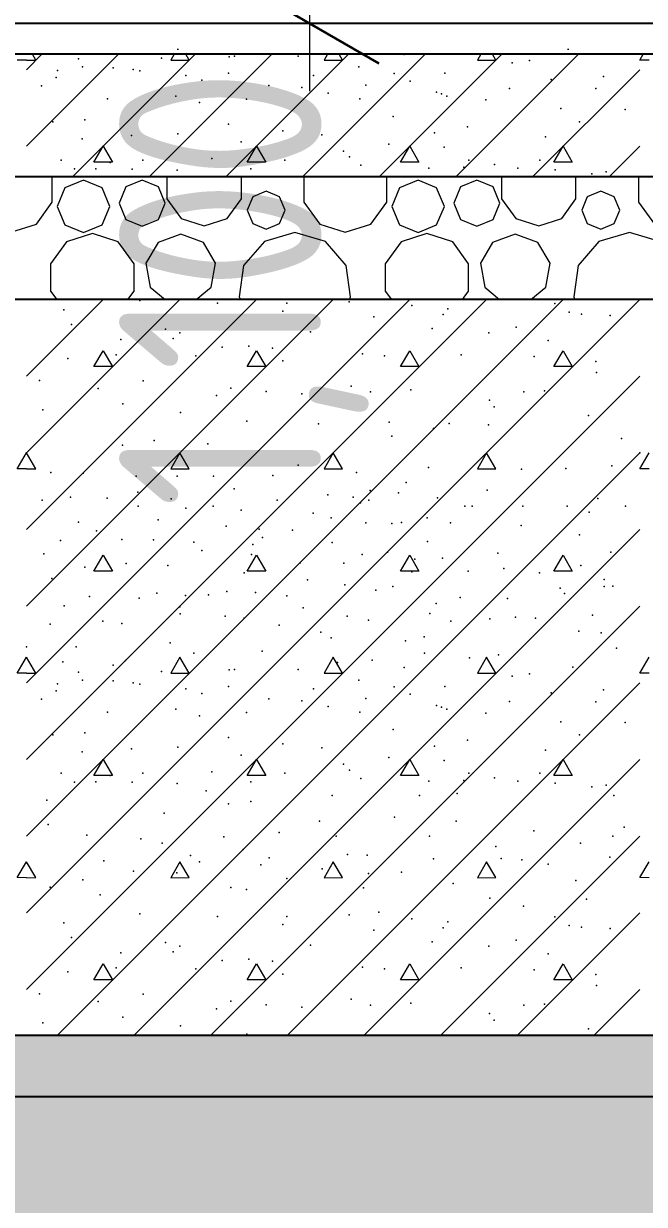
# Model space of a CAD drawing. Header units: millimetres. Extents: x 18162 to 7085488, y 72188 to 247925.
# Drawn here: x 4260483 to 4261495, y 98527 to 100453 of the extents above; entities that cross this region are included whole.
import ezdxf

# ---------------------------------------------------------------- set-up
doc = ezdxf.new("R2010")
doc.units = ezdxf.units.MM
doc.header["$MEASUREMENT"] = 0
doc.layers.add('Drawing & Figure', color=7, linetype='Continuous')
doc.layers.add('Structural - Bearing', color=7, linetype='Continuous')
doc.styles.add('GENERATED_STYLE_3', font='', dxfattribs={"width": 0.8})
doc.styles.get('GENERATED_STYLE_3').set_extended_font_data('ISOCPEUR MON')
doc.dimstyles.new('GENERATED_STYLE__12', dxfattribs={"dimtxt": 330.000007, "dimasz": 171, "dimexe": 0.18, "dimexo": 150, "dimgap": 0, "dimtad": 1, "dimdec": 0, "dimzin": 0, "dimdsep": 46, "dimtxsty": 'GENERATED_STYLE_3', "dimblk": 'ARROWHEAD_2', "dimblk1": 'ARROWHEAD_2', "dimblk2": 'ARROWHEAD_2', "dimcen": 0.09, "dimclrd": 13, "dimclre": 13, "dimclrt": 13, "dimadec": 0, "dimazin": 0, "dimtfac": 1, "dimtdec": 4, "dimtmove": 0, "dimatfit": 3, "dimfxl": 1, "dimtolj": 1, "dimtzin": 0, "dimarcsym": 0})
doc.dimstyles.new('GENERATED_STYLE__13', dxfattribs={"dimtxt": 330.000007, "dimasz": 171, "dimexe": 0.18, "dimexo": 0.0625, "dimgap": 0, "dimtad": 1, "dimdec": 0, "dimzin": 0, "dimdsep": 46, "dimtxsty": 'GENERATED_STYLE_3', "dimblk": 'ARROWHEAD_2', "dimblk1": 'ARROWHEAD_2', "dimblk2": 'ARROWHEAD_2', "dimcen": 0.09, "dimse1": 1, "dimse2": 1, "dimclrd": 13, "dimclre": 13, "dimclrt": 13, "dimadec": 0, "dimazin": 0, "dimtfac": 1, "dimtdec": 4, "dimtmove": 0, "dimatfit": 3, "dimfxl": 1, "dimtolj": 1, "dimtzin": 0, "dimarcsym": 0})

# ---------------------------------------------------------------- blocks, each defined once
blk = doc.blocks.new('*X1456', base_point=(4294986.6, 104752.7))
at = {"layer": 'Structural - Bearing', "color": 7, "linetype": 'Continuous', "lineweight": 9}
for p, q in [((4260487.4, 99877.6), (4260612.5, 100002.7)), ((4260487.4, 100002.6), (4260487.5, 100002.7)), ((4260487.4, 99752.6), (4260737.5, 100002.7)), ((4260612.4, 99752.6), (4260862.5, 100002.7)), ((4260737.4, 99752.6), (4260987.5, 100002.7)), ((4260862.4, 99752.6), (4261112.5, 100002.7)), ((4260987.4, 99752.6), (4261237.5, 100002.7)), ((4261112.4, 99752.6), (4261362.5, 100002.7)), ((4261237.4, 99752.6), (4261487.4, 100002.6)), ((4260597.3, 99893.3), (4260612.4, 99919.3)), ((4260612.4, 99919.3), (4260627.3, 99893.3)), ((4260847.3, 99893.3), (4260862.4, 99919.3)), ((4260862.4, 99919.3), (4260877.3, 99893.3)), ((4261097.3, 99893.3), (4261112.4, 99919.3)), ((4261112.4, 99919.3), (4261127.3, 99893.3)), ((4261347.3, 99893.3), (4261362.4, 99919.3)), ((4261362.4, 99919.3), (4261377.3, 99893.3)), ((4260627.3, 99893.3), (4260597.3, 99893.3)), ((4260877.3, 99893.3), (4260847.3, 99893.3)), ((4261127.3, 99893.3), (4261097.3, 99893.3)), ((4261377.3, 99893.3), (4261347.3, 99893.3)), ((4261362.4, 99752.6), (4261487.4, 99877.6)), ((4260472.3, 99726.6), (4260487.4, 99752.6)), ((4260487.4, 98877.6), (4261362.4, 99752.6)), ((4260487.4, 99002.6), (4261237.4, 99752.6)), ((4260487.4, 99627.6), (4260612.4, 99752.6)), ((4260487.4, 99127.6), (4261112.4, 99752.6)), ((4260487.4, 99252.6), (4260987.4, 99752.6)), ((4260487.4, 99377.6), (4260862.4, 99752.6)), ((4260487.4, 99502.6), (4260737.4, 99752.6)), ((4260502.5, 99726.6), (4260487.4, 99752.6)), ((4260537.5, 98802.7), (4261487.4, 99752.6)), ((4260737.4, 99752.6), (4260722.5, 99726.6)), ((4260752.5, 99726.6), (4260737.4, 99752.6)), ((4260987.4, 99752.6), (4260972.5, 99726.6)), ((4261002.5, 99726.6), (4260987.4, 99752.6)), ((4261237.4, 99752.6), (4261222.5, 99726.6)), ((4261252.5, 99726.6), (4261237.4, 99752.6)), ((4261487.4, 99726.6), (4261502.5, 99752.6)), ((4260487.4, 99726.6), (4260472.3, 99726.6)), ((4260487.4, 99726.6), (4260502.5, 99726.6)), ((4260722.5, 99726.6), (4260752.5, 99726.6)), ((4260972.5, 99726.6), (4261002.5, 99726.6)), ((4261222.5, 99726.6), (4261252.5, 99726.6)), ((4261502.5, 99726.6), (4261487.4, 99726.6)), ((4260662.5, 98802.7), (4261487.4, 99627.6)), ((4260597.3, 99560), (4260612.4, 99586)), ((4260612.4, 99586), (4260627.3, 99559.9)), ((4260847.3, 99560), (4260862.4, 99586)), ((4260862.4, 99586), (4260877.3, 99559.9)), ((4261097.3, 99560), (4261112.4, 99586)), ((4261112.4, 99586), (4261127.3, 99559.9)), ((4261347.3, 99560), (4261362.4, 99586)), ((4261362.4, 99586), (4261377.3, 99559.9)), ((4260627.3, 99559.9), (4260597.3, 99560)), ((4260877.3, 99559.9), (4260847.3, 99560)), ((4261127.3, 99559.9), (4261097.3, 99560)), ((4261377.3, 99559.9), (4261347.3, 99560)), ((4260787.5, 98802.7), (4261487.4, 99502.6)), ((4260472.3, 99393.3), (4260487.4, 99419.3)), ((4260502.5, 99393.3), (4260487.4, 99419.3)), ((4260737.4, 99419.3), (4260722.5, 99393.3)), ((4260752.5, 99393.3), (4260737.4, 99419.3)), ((4260987.4, 99419.3), (4260972.5, 99393.3)), ((4261002.5, 99393.3), (4260987.4, 99419.3)), ((4261237.4, 99419.3), (4261222.5, 99393.3)), ((4261252.5, 99393.3), (4261237.4, 99419.3)), ((4261487.4, 99393.3), (4261502.5, 99419.3)), ((4260487.4, 99393.3), (4260472.3, 99393.3)), ((4260487.4, 99393.3), (4260502.5, 99393.3)), ((4260722.5, 99393.3), (4260752.5, 99393.3)), ((4260972.5, 99393.3), (4261002.5, 99393.3)), ((4261222.5, 99393.3), (4261252.5, 99393.3)), ((4261502.5, 99393.3), (4261487.4, 99393.3)), ((4260912.5, 98802.7), (4261487.4, 99377.6)), ((4260597.3, 99226.6), (4260612.4, 99252.6)), ((4260612.4, 99252.6), (4260627.3, 99226.6)), ((4260847.3, 99226.6), (4260862.4, 99252.6)), ((4260862.4, 99252.6), (4260877.3, 99226.6)), ((4261037.5, 98802.7), (4261487.4, 99252.6)), ((4261097.3, 99226.6), (4261112.4, 99252.6)), ((4261112.4, 99252.6), (4261127.3, 99226.6)), ((4261347.3, 99226.6), (4261362.4, 99252.6)), ((4261362.4, 99252.6), (4261377.3, 99226.6)), ((4260627.3, 99226.6), (4260597.3, 99226.6)), ((4260877.3, 99226.6), (4260847.3, 99226.6)), ((4261127.3, 99226.6), (4261097.3, 99226.6)), ((4261377.3, 99226.6), (4261347.3, 99226.6)), ((4261162.5, 98802.7), (4261487.4, 99127.6)), ((4260472.3, 99060), (4260487.4, 99086)), ((4260502.5, 99060), (4260487.4, 99086)), ((4260737.4, 99086), (4260722.5, 99059.9)), ((4260752.5, 99060), (4260737.4, 99086)), ((4260987.4, 99086), (4260972.5, 99059.9)), ((4261002.5, 99060), (4260987.4, 99086)), ((4261237.4, 99086), (4261222.5, 99059.9)), ((4261252.5, 99060), (4261237.4, 99086)), ((4261487.4, 99060), (4261502.5, 99086)), ((4260487.4, 99059.9), (4260472.3, 99060)), ((4260487.4, 99059.9), (4260502.5, 99060)), ((4260722.5, 99059.9), (4260752.5, 99060)), ((4260972.5, 99059.9), (4261002.5, 99060)), ((4261222.5, 99059.9), (4261252.5, 99060)), ((4261502.5, 99059.9), (4261487.4, 99060)), ((4261287.5, 98802.7), (4261487.4, 99002.6)), ((4260597.3, 98893.3), (4260612.4, 98919.3)), ((4260612.4, 98919.3), (4260627.3, 98893.3)), ((4260847.3, 98893.3), (4260862.4, 98919.3)), ((4260862.4, 98919.3), (4260877.3, 98893.3)), ((4261097.3, 98893.3), (4261112.4, 98919.3)), ((4261112.4, 98919.3), (4261127.3, 98893.3)), ((4261347.3, 98893.3), (4261362.4, 98919.3)), ((4261362.4, 98919.3), (4261377.3, 98893.3)), ((4260627.3, 98893.3), (4260597.3, 98893.3)), ((4260877.3, 98893.3), (4260847.3, 98893.3)), ((4261127.3, 98893.3), (4261097.3, 98893.3)), ((4261377.3, 98893.3), (4261347.3, 98893.3)), ((4261412.5, 98802.7), (4261487.4, 98877.6))]:
    blk.add_line(p, q, dxfattribs=at)
for p in [(4260672, 100000.9), (4260798.6, 99996.6), (4260911.7, 99996.9), (4261013.7, 99999.2), (4261349, 99996.1), (4260548.2, 99986.2), (4260905.5, 99983.8), (4261115.7, 99993), (4261166.8, 99978.1), (4261174.5, 99987.8), (4261372.2, 99982.2), (4261392.3, 99979.1), (4261439.1, 99976.9), (4260560.9, 99962.1), (4261053.9, 99974.5), (4261285.8, 99957.9), (4260640.9, 99937.5), (4260713.9, 99954.4), (4260726.2, 99939), (4260737.1, 99948.2), (4260950.3, 99949.8), (4261148.8, 99955.4), (4261241.1, 99948.3), (4260806.6, 99925), (4260850.1, 99926.8), (4260888.5, 99923.5), (4261338.2, 99935.9), (4260554.7, 99906.4), (4260633.5, 99912.7), (4260763.3, 99911.1), (4260905.2, 99902.9), (4261035.3, 99914.2), (4261070.9, 99911.1), (4261196, 99912.7), (4261315, 99909.6), (4261415.5, 99901.9), (4261416.7, 99884), (4260508.6, 99870.7), (4260677.4, 99869.9), (4261016.8, 99861.7), (4260603.9, 99857.8), (4260797.3, 99846.2), (4260820.7, 99858.4), (4260878.2, 99852.6), (4260936, 99848.8), (4261048.2, 99852), (4261048.2, 99852), (4261114.1, 99855.5), (4261298.1, 99852), (4261332, 99854), (4260513.7, 99823), (4260644.4, 99832.7), (4261242.4, 99838.5), (4261250.1, 99827.7), (4260738.5, 99818.4), (4260846.8, 99804.5), (4261078.6, 99803), (4261403.9, 99813.5), (4260963.4, 99799.9), (4261151.1, 99792.7), (4261176.5, 99800.7), (4261240.8, 99798.3), (4260643.8, 99765.1), (4260695.3, 99772.8), (4260782.9, 99767.6), (4261083.2, 99779.8), (4261457.3, 99776.2), (4260487.4, 99752.6), (4260487.4, 99752.6), (4260487.4, 99752.6), (4261487.4, 99752.6), (4261487.4, 99752.6), (4261487.4, 99752.6), (4260930.2, 99732.5), (4261142.7, 99728.6), (4261294.6, 99726), (4261366.8, 99727.2), (4261441.7, 99731.7), (4260527.1, 99720.9), (4260579.6, 99719.8), (4260666.1, 99714.5), (4260733.1, 99714.5), (4260792.3, 99714.5), (4260888.9, 99715.8), (4261025.5, 99720.9), (4260669.1, 99688.4), (4260825.8, 99693.9), (4261047.7, 99691.5), (4261093.7, 99687.4), (4261106.5, 99704.2), (4261238.6, 99692), (4260513.1, 99675.5), (4260558.8, 99680.7), (4260618.8, 99678.7), (4260723.2, 99677.6), (4260896.2, 99675.5), (4260978.4, 99684.1), (4261019.9, 99680.7), (4261032.2, 99671.4), (4261045.6, 99675.5), (4261157.6, 99679.4), (4261419, 99678.1), (4260669.6, 99665.9), (4260747, 99662.6), (4260791.9, 99665.9), (4260837.4, 99659.1), (4260954.7, 99654.3), (4261202, 99665.9), (4261214, 99666), (4261296.7, 99665.9), (4261368.8, 99665.9), (4261404.6, 99656), (4261463.8, 99665.8), (4260572.1, 99639.8), (4260702.2, 99643.7), (4260812.9, 99633.4), (4260984.1, 99646.6), (4261040.9, 99638.5), (4261083.2, 99637.4), (4261098.7, 99639), (4261140.4, 99646.7), (4261178.7, 99638.5), (4261294.1, 99634.3), (4260601.3, 99625.3), (4260642.8, 99611.2), (4260694.5, 99610.8), (4260866.9, 99628.2), (4260871.9, 99614.6), (4260921, 99626.6), (4261389.2, 99618.9), (4260542.5, 99609.8), (4260760.2, 99606.9), (4260773.1, 99593.4), (4260856.1, 99603.4), (4260985.9, 99606.5), (4261075.7, 99590.8), (4261141.1, 99608.2), (4261440.1, 99590.9), (4260515.5, 99588.3), (4260650, 99572.2), (4260854.1, 99587), (4260933.3, 99573.5), (4261004.8, 99572.8), (4261034.4, 99587), (4261120.7, 99579.3), (4261165.9, 99581.2), (4261255.8, 99588.9), (4260582.4, 99566.4), (4260717.6, 99569), (4260842.1, 99557.1), (4261115.6, 99558.7), (4261207.5, 99559.9), (4261265.4, 99564.2), (4261323.8, 99556.9), (4261391.1, 99569), (4260528.4, 99547.8), (4260945.6, 99545.8), (4261006.5, 99537.7), (4261084.9, 99534.9), (4261429.4, 99546.2), (4261429.5, 99534.5), (4261443.3, 99535.4), (4260590, 99518.5), (4260670.9, 99515.8), (4260699.6, 99523.9), (4260746.3, 99520), (4260784.2, 99521), (4260814.2, 99526.5), (4260860.6, 99525.2), (4260911.7, 99519.7), (4261057.2, 99528.8), (4261194.5, 99516.9), (4261271.7, 99515.3), (4261357.6, 99532.3), (4261364.5, 99523.1), (4260548.5, 99503), (4260737.1, 99501.4), (4260938.3, 99500.2), (4261155.1, 99506.8), (4260611.9, 99478.3), (4260737.8, 99490.1), (4260811.1, 99486.4), (4260842.1, 99482.9), (4261010, 99486.5), (4261045, 99480), (4261145, 99490.6), (4261179, 99478.3), (4261242.6, 99482.3), (4261284.7, 99484.8), (4261317.4, 99483.2), (4261317.4, 99483.2), (4261410.5, 99487.8), (4260525.9, 99473.6), (4260642.5, 99474.6), (4260899.5, 99471.9), (4260967.1, 99460.1), (4261388.1, 99461.7), (4261424.6, 99459.3), (4260721.4, 99443), (4260984.3, 99451.1), (4261105.5, 99446.2), (4261135.6, 99452.6), (4260487.4, 99436.3), (4260568.3, 99436.3), (4260760.1, 99426), (4260871.6, 99429.1), (4261136.2, 99426), (4261209.6, 99418.3), (4261257.2, 99423.4), (4261449.6, 99434.4), (4260546.4, 99411.9), (4260628.4, 99406.3), (4260648.7, 99413.9), (4260817.7, 99398.6), (4260826.7, 99399.4), (4260930.2, 99399.4), (4260994.5, 99410.6), (4261051.2, 99414.4), (4261103.3, 99402.5), (4261378.2, 99403.1), (4260572.1, 99395.1), (4260578.6, 99382.2), (4260628.4, 99380.7), (4260707.3, 99396.4), (4261029.3, 99382.2), (4261279.1, 99388.7), (4261307.4, 99392.5), (4260535.5, 99364.6), (4260537.7, 99376.3), (4260661.3, 99377.8), (4260672.1, 99375.5), (4260747, 99367.8), (4260773.1, 99360.3), (4260816.8, 99371.9), (4260955.3, 99367.8), (4261086.6, 99371), (4261169.6, 99371.9), (4261343, 99361.4), (4261428.1, 99366.4), (4260511.6, 99351.3), (4260882.3, 99351.5), (4260936.4, 99348.4), (4261040.4, 99352.3), (4261113, 99359.1), (4261155.8, 99340.7), (4261274.8, 99347.1), (4261415.5, 99346.9), (4260619.6, 99329.9), (4260730.9, 99334.5), (4260769.6, 99323.9), (4260846.3, 99329.4), (4260979.1, 99339.1), (4261030.7, 99329.9), (4261164.1, 99338.1), (4261172.8, 99334.5), (4261236.2, 99328.4), (4261358.8, 99314.2), (4261463.4, 99312.9), (4260530, 99292.8), (4260582.4, 99296), (4260816.9, 99288.4), (4261085.1, 99301.3), (4261206.4, 99284.1), (4261389.2, 99292.8), (4260577.9, 99265), (4260658.4, 99270.2), (4260734, 99272.7), (4260905.4, 99278), (4260968.8, 99271.5), (4261152.6, 99274.5), (4261333.6, 99268.1), (4260837.4, 99259.9), (4261004, 99244.9), (4261078.2, 99256), (4261168.2, 99251.1), (4260543.9, 99230.1), (4260623.6, 99226.4), (4260676.8, 99230.1), (4260789.3, 99232.5), (4260908.6, 99230.1), (4261013.8, 99235.4), (4261208.4, 99230.1), (4261324.3, 99230.1), (4260565.3, 99215.8), (4260600.5, 99216.1), (4260659.8, 99215.6), (4260733.1, 99213.5), (4260852.9, 99216.1), (4261032.6, 99221.9), (4261143.5, 99217.1), (4261200.7, 99218.6), (4261250.5, 99222.8), (4261288.7, 99217.1), (4261349.4, 99214), (4261409.3, 99207.8), (4261432.7, 99210.8), (4260520.7, 99186.2), (4260780.3, 99201.6), (4260985.9, 99193.9), (4261128.1, 99194), (4261189.8, 99197), (4261444.8, 99193.9), (4260816.9, 99180.1), (4260853.3, 99184.3), (4260711.7, 99165), (4260965, 99152.2), (4261087.3, 99158.6), (4261188.2, 99152.2), (4260522.7, 99146.7), (4260585.6, 99129), (4260899.2, 99133.7), (4261314.8, 99136.1), (4261461.9, 99142.4), (4260673.9, 99123.4), (4260708.7, 99116.2), (4260809.3, 99126.4), (4260992, 99127.5), (4261144.7, 99127.4), (4261252.7, 99111), (4261390.6, 99116.2), (4261443.3, 99127.5), (4260754.6, 99096.3), (4260840.6, 99105.8), (4260883.1, 99092.4), (4261010.5, 99097.6), (4261043, 99096.6), (4261151.2, 99090.4), (4261261.1, 99091.2), (4261438.4, 99093.4), (4260613.4, 99087.3), (4260769.4, 99085.9), (4260869.6, 99080.9), (4260969.6, 99074.1), (4261294.9, 99088.8), (4261337.9, 99081.8), (4260579.4, 99056.4), (4260661.8, 99070.3), (4260732.6, 99067.8), (4260911.7, 99058.7), (4261045.1, 99066.7), (4261098.7, 99068.7), (4261383.3, 99055.1), (4261383.3, 99055.1), (4260525.9, 99044.2), (4260820.5, 99043.9), (4260845.8, 99040.5), (4261036.6, 99043.2), (4261182.8, 99050.6), (4260607.6, 99032), (4261242.9, 99026.6), (4261297.6, 99013.7), (4261400.7, 99025), (4260672, 99000.8), (4260798.6, 98996.5), (4260911.7, 98996.8), (4261013.7, 98999.2), (4261062.1, 99003.7), (4261349, 98996.1), (4260548.2, 98986.2), (4260905.5, 98983.8), (4261053.9, 98974.5), (4261115.7, 98993), (4261166.8, 98978.1), (4261174.5, 98987.7), (4261372.2, 98982.2), (4261392.3, 98979.1), (4261439.1, 98976.9), (4260560.9, 98962.1), (4261148.8, 98955.4), (4261285.8, 98957.9), (4260640.9, 98937.5), (4260713.9, 98954.4), (4260726.2, 98938.9), (4260737.1, 98948.2), (4260950.3, 98949.8), (4261241.1, 98948.3), (4261338.2, 98935.9), (4260806.6, 98925), (4260850.1, 98926.8), (4260888.5, 98923.5), (4260554.7, 98906.4), (4260633.5, 98912.7), (4260763.3, 98911.1), (4260905.2, 98902.8), (4261035.3, 98914.2), (4261070.9, 98911.1), (4261196, 98912.7), (4261315, 98909.6), (4261415.5, 98901.9), (4261416.7, 98884), (4260508.6, 98870.6), (4260677.4, 98869.9), (4261016.8, 98861.7), (4260603.9, 98857.8), (4260797.3, 98846.2), (4260820.7, 98858.4), (4260878.2, 98852.6), (4260936, 98848.7), (4261048.2, 98851.9), (4261048.2, 98851.9), (4261114.1, 98855.5), (4261298.1, 98851.9), (4261332, 98853.9), (4260513.7, 98823), (4260644.4, 98832.7), (4261242.4, 98838.5), (4261250.1, 98827.7), (4260738.5, 98818.4), (4260846.8, 98804.5), (4261078.6, 98803), (4261403.9, 98813.5)]:
    blk.add_point(p, dxfattribs=at)
blk = doc.blocks.new('*X1489', base_point=(4294986.6, 104752.7))
at = {"layer": 'Structural - Bearing', "color": 7, "linetype": 'Continuous', "lineweight": 9}
for p, q in [((4260529.2, 100161.4), (4260529.2, 100202.7)), ((4260580.2, 100197.6), (4260549.9, 100185)), ((4260610.5, 100185), (4260580.2, 100197.6)), ((4260675.9, 100197.6), (4260649.4, 100186.6)), ((4260702.5, 100186.6), (4260675.9, 100197.6)), ((4260716.3, 100202.7), (4260716.3, 100166.9)), ((4260837.7, 100166.9), (4260837.7, 100202.7)), ((4260939.7, 100202.7), (4260939.7, 100161.4)), ((4261074.7, 100161.4), (4261074.7, 100202.7)), ((4261125.8, 100197.6), (4261095.4, 100185)), ((4261156.1, 100185), (4261125.8, 100197.6)), ((4261221.5, 100197.6), (4261194.9, 100186.6)), ((4261248.1, 100186.6), (4261221.5, 100197.6)), ((4261261.9, 100202.7), (4261261.9, 100166.9)), ((4261383.3, 100166.9), (4261383.3, 100202.7)), ((4261485.3, 100202.7), (4261485.3, 100161.4)), ((4260549.9, 100185), (4260537.3, 100154.7)), ((4260623.1, 100154.7), (4260610.5, 100185)), ((4260649.4, 100186.6), (4260638.3, 100160)), ((4260713.6, 100160), (4260702.5, 100186.6)), ((4260856.1, 100170.4), (4260847.1, 100148.5)), ((4260878.1, 100179.5), (4260856.1, 100170.4)), ((4260900, 100170.4), (4260878.1, 100179.5)), ((4260909.1, 100148.5), (4260900, 100170.4)), ((4261095.4, 100185), (4261082.9, 100154.7)), ((4261168.7, 100154.7), (4261156.1, 100185)), ((4261194.9, 100186.6), (4261183.9, 100160)), ((4261259.1, 100160), (4261248.1, 100186.6)), ((4261401.7, 100170.4), (4261392.6, 100148.5)), ((4261423.6, 100179.5), (4261401.7, 100170.4)), ((4261445.6, 100170.4), (4261423.6, 100179.5)), ((4261454.6, 100148.5), (4261445.6, 100170.4)), ((4260503.4, 100125.9), (4260529.2, 100161.4)), ((4260537.3, 100154.7), (4260549.9, 100124.4)), ((4260610.5, 100124.4), (4260623.1, 100154.7)), ((4260638.3, 100160), (4260649.4, 100133.4)), ((4260702.5, 100133.4), (4260713.6, 100160)), ((4260716.3, 100166.9), (4260739.5, 100135)), ((4260814.5, 100135), (4260837.7, 100166.9)), ((4260939.7, 100161.4), (4260965.5, 100125.9)), ((4261048.9, 100125.9), (4261074.7, 100161.4)), ((4261082.9, 100154.7), (4261095.4, 100124.4)), ((4261156.1, 100124.4), (4261168.7, 100154.7)), ((4261183.9, 100160), (4261194.9, 100133.4)), ((4261248.1, 100133.4), (4261259.1, 100160)), ((4261261.9, 100166.9), (4261285.1, 100135)), ((4261360.1, 100135), (4261383.3, 100166.9)), ((4261485.3, 100161.4), (4261511.1, 100125.9)), ((4260649.4, 100133.4), (4260675.9, 100122.4)), ((4260675.9, 100122.4), (4260702.5, 100133.4)), ((4260739.5, 100135), (4260777, 100122.8)), ((4260777, 100122.8), (4260814.5, 100135)), ((4260847.1, 100148.5), (4260856.1, 100126.5)), ((4260900, 100126.5), (4260909.1, 100148.5)), ((4261194.9, 100133.4), (4261221.5, 100122.4)), ((4261221.5, 100122.4), (4261248.1, 100133.4)), ((4261285.1, 100135), (4261322.6, 100122.8)), ((4261322.6, 100122.8), (4261360.1, 100135)), ((4261392.6, 100148.5), (4261401.7, 100126.5)), ((4261445.6, 100126.5), (4261454.6, 100148.5)), ((4260461.7, 100112.4), (4260503.4, 100125.9)), ((4260549.9, 100124.4), (4260580.2, 100111.8)), ((4260580.2, 100111.8), (4260610.5, 100124.4)), ((4260856.1, 100126.5), (4260878.1, 100117.5)), ((4260924.9, 100111.8), (4260875.3, 100097.2)), ((4260878.1, 100117.5), (4260900, 100126.5)), ((4260974.6, 100097.2), (4260924.9, 100111.8)), ((4260965.5, 100125.9), (4261007.2, 100112.4)), ((4261007.2, 100112.4), (4261048.9, 100125.9)), ((4261095.4, 100124.4), (4261125.8, 100111.8)), ((4261125.8, 100111.8), (4261156.1, 100124.4)), ((4261401.7, 100126.5), (4261423.6, 100117.5)), ((4261470.5, 100111.8), (4261420.8, 100097.2)), ((4261423.6, 100117.5), (4261445.6, 100126.5)), ((4261520.1, 100097.2), (4261470.5, 100111.8)), ((4260552.6, 100096.6), (4260526.6, 100060.8)), ((4260594.7, 100110.2), (4260552.6, 100096.6)), ((4260636.8, 100096.6), (4260594.7, 100110.2)), ((4260662.8, 100060.8), (4260636.8, 100096.6)), ((4260701.8, 100096), (4260682.1, 100061.9)), ((4260738.8, 100109.4), (4260701.8, 100096)), ((4260775.7, 100096), (4260738.8, 100109.4)), ((4260795.4, 100061.9), (4260775.7, 100096)), ((4260875.3, 100097.2), (4260841.4, 100058.1)), ((4261008.4, 100058.1), (4260974.6, 100097.2)), ((4261098.2, 100096.6), (4261072.2, 100060.8)), ((4261140.3, 100110.2), (4261098.2, 100096.6)), ((4261182.3, 100096.6), (4261140.3, 100110.2)), ((4261208.3, 100060.8), (4261182.3, 100096.6)), ((4261247.3, 100096), (4261227.7, 100061.9)), ((4261284.3, 100109.4), (4261247.3, 100096)), ((4261321.3, 100096), (4261284.3, 100109.4)), ((4261341, 100061.9), (4261321.3, 100096)), ((4261420.8, 100097.2), (4261387, 100058.1)), ((4260526.6, 100060.8), (4260526.6, 100016.6)), ((4260662.8, 100016.6), (4260662.8, 100060.8)), ((4260682.1, 100061.9), (4260688.9, 100023.1)), ((4260788.6, 100023.1), (4260795.4, 100061.9)), ((4260841.4, 100058.1), (4260834, 100006.9)), ((4261015.8, 100006.9), (4261008.4, 100058.1)), ((4261072.2, 100060.8), (4261072.2, 100016.6)), ((4261208.3, 100016.6), (4261208.3, 100060.8)), ((4261227.7, 100061.9), (4261234.5, 100023.1)), ((4261334.1, 100023.1), (4261341, 100061.9)), ((4261387, 100058.1), (4261379.6, 100006.9)), ((4260526.6, 100016.6), (4260536.7, 100002.7)), ((4260652.7, 100002.7), (4260662.8, 100016.6)), ((4260688.9, 100023.1), (4260713.3, 100002.7)), ((4260764.2, 100002.7), (4260788.6, 100023.1)), ((4261072.2, 100016.6), (4261082.3, 100002.7)), ((4261198.3, 100002.7), (4261208.3, 100016.6)), ((4261234.5, 100023.1), (4261258.8, 100002.7)), ((4261309.8, 100002.7), (4261334.1, 100023.1)), ((4260834, 100006.9), (4260836, 100002.7)), ((4261013.9, 100002.7), (4261015.8, 100006.9)), ((4261379.6, 100006.9), (4261381.5, 100002.7))]:
    blk.add_line(p, q, dxfattribs=at)
blk = doc.blocks.new('*X1496', base_point=(4294986.6, 104752.7))
at = {"layer": 'Structural - Bearing', "color": 7, "linetype": 'Continuous', "lineweight": 9}
for p, q in [((4260487.4, 100252.6), (4260637.5, 100402.7)), ((4260487.4, 100377.6), (4260512.5, 100402.7)), ((4260502.5, 100393.3), (4260497.1, 100402.7)), ((4260562.5, 100202.7), (4260762.5, 100402.7)), ((4260687.5, 100202.7), (4260887.5, 100402.7)), ((4260727.9, 100402.7), (4260722.5, 100393.3)), ((4260752.5, 100393.3), (4260747.1, 100402.7)), ((4260812.5, 100202.7), (4261012.5, 100402.7)), ((4260937.5, 100202.7), (4261137.5, 100402.7)), ((4260977.9, 100402.7), (4260972.5, 100393.3)), ((4261002.5, 100393.3), (4260997.1, 100402.7)), ((4261062.5, 100202.7), (4261262.5, 100402.7)), ((4261187.5, 100202.7), (4261387.5, 100402.7)), ((4261227.9, 100402.7), (4261222.5, 100393.3)), ((4261252.5, 100393.3), (4261247.1, 100402.7)), ((4261487.4, 100393.3), (4261492.9, 100402.7)), ((4260487.4, 100393.3), (4260472.3, 100393.3)), ((4260487.4, 100393.3), (4260502.5, 100393.3)), ((4260722.5, 100393.3), (4260752.5, 100393.3)), ((4260972.5, 100393.3), (4261002.5, 100393.3)), ((4261222.5, 100393.3), (4261252.5, 100393.3)), ((4261502.5, 100393.3), (4261487.4, 100393.3)), ((4261312.5, 100202.7), (4261487.4, 100377.6)), ((4260597.3, 100226.6), (4260612.4, 100252.6)), ((4260612.4, 100252.6), (4260627.3, 100226.6)), ((4260847.3, 100226.6), (4260862.4, 100252.6)), ((4260862.4, 100252.6), (4260877.3, 100226.6)), ((4261097.3, 100226.6), (4261112.4, 100252.6)), ((4261112.4, 100252.6), (4261127.3, 100226.6)), ((4261347.3, 100226.6), (4261362.4, 100252.6)), ((4261362.4, 100252.6), (4261377.3, 100226.6)), ((4261437.5, 100202.7), (4261487.4, 100252.6)), ((4260627.3, 100226.6), (4260597.3, 100226.6)), ((4260877.3, 100226.6), (4260847.3, 100226.6)), ((4261127.3, 100226.6), (4261097.3, 100226.6)), ((4261377.3, 100226.6), (4261347.3, 100226.6))]:
    blk.add_line(p, q, dxfattribs=at)
for p in [(4260826.7, 100399.5), (4260930.2, 100399.5), (4261103.3, 100402.6), (4260572.1, 100395.1), (4260578.6, 100382.3), (4260628.4, 100380.7), (4260707.3, 100396.4), (4260817.7, 100398.6), (4261029.3, 100382.3), (4261279.1, 100388.7), (4261307.4, 100392.6), (4260535.5, 100364.7), (4260537.7, 100376.3), (4260661.3, 100377.8), (4260672.1, 100375.5), (4260747, 100367.9), (4260816.8, 100372), (4260955.3, 100367.9), (4261086.6, 100371.1), (4261169.6, 100372), (4261343, 100361.5), (4261428.1, 100366.5), (4260511.6, 100351.3), (4260773.1, 100360.4), (4260882.3, 100351.6), (4260936.4, 100348.5), (4261040.4, 100352.3), (4261113, 100359.1), (4261274.8, 100347.1), (4261415.5, 100346.9), (4260619.6, 100329.9), (4260730.9, 100334.6), (4260769.6, 100323.9), (4260846.3, 100329.4), (4260979.1, 100339.1), (4261030.7, 100329.9), (4261155.8, 100340.7), (4261164.1, 100338.1), (4261172.8, 100334.6), (4261236.2, 100328.4), (4261358.8, 100314.2), (4261463.4, 100312.9), (4260530, 100292.8), (4260582.4, 100296), (4260816.9, 100288.5), (4261085.1, 100301.3), (4261206.4, 100284.2), (4261389.2, 100292.8), (4260577.9, 100265), (4260658.4, 100270.2), (4260734, 100272.7), (4260905.4, 100278.1), (4260968.8, 100271.5), (4261152.6, 100274.5), (4261333.6, 100268.1), (4260837.4, 100259.9), (4261078.2, 100256.1), (4261168.2, 100251.1), (4260543.9, 100230.1), (4260623.6, 100226.4), (4260676.8, 100230.1), (4260789.3, 100232.5), (4260908.6, 100230.1), (4261004, 100244.9), (4261013.8, 100235.4), (4261208.4, 100230.1), (4261324.3, 100230.1), (4260565.3, 100215.8), (4260600.5, 100216.1), (4260659.8, 100215.6), (4260733.1, 100213.6), (4260852.9, 100216.1), (4261032.6, 100221.9), (4261143.5, 100217.1), (4261200.7, 100218.7), (4261250.5, 100222.8), (4261288.7, 100217.1), (4261349.4, 100214.1), (4261409.3, 100207.8), (4261432.7, 100210.8)]:
    blk.add_point(p, dxfattribs=at)
blk = doc.blocks.new('*D1647', base_point=(4294986.6, 104752.7))
at = {"color": 12, "linetype": 'Continuous', "lineweight": 35}
for p, q in [((4268368, 104557.7), (4268593, 104427.8)), ((4268368, 100517.7), (4268593, 100387.8))]:
    blk.add_line(p, q, dxfattribs=at)
at = {"color": 13, "linetype": 'Continuous', "lineweight": 13}
for p, q in [((4268480.5, 100452.7), (4268480.5, 104492.7)), ((4268649.2, 100452.7), (4268311.7, 100452.7)), ((4268480.5, 100342.7), (4268480.5, 100452.7))]:
    blk.add_line(p, q, dxfattribs=at)
at = {"color": 13, "lineweight": 13, "char_height": 330, "attachment_point": 7, "rotation": 90, "style": 'GENERATED_STYLE_3'}
for s, insert in [('\\A1;{\\pql;\\fISOCPEUR MON|b0|i0|c0|p0;\\W0.800000;260}', (4268510.3, 103874.4)), ('\\A1;{\\pql;\\fISOCPEUR MON|b0|i0|c0|p0;\\W0.800000;4,040}', (4268576.1, 101754.8))]:
    blk.add_mtext(s, dxfattribs=dict(at, insert=insert))
blk = doc.blocks.new('ARROWHEAD_2')
at = {"color": 0, "linetype": 'Continuous', "lineweight": 0}
for p, q in [((-0.378, -0.655), (0.378, 0.655)), ((0, 0), (-1, 0))]:
    blk.add_line(p, q, dxfattribs=at)
blk = doc.blocks.new('*D1680', base_point=(4294986.6, 104752.7))
at = {"color": 12, "linetype": 'Continuous', "lineweight": 35}
for p, q in [((4260837, 101617.7), (4261062, 101487.8)), ((4260837, 100517.7), (4261062, 100387.8))]:
    blk.add_line(p, q, dxfattribs=at)
at = {"color": 13, "linetype": 'Continuous', "lineweight": 13}
for p, q in [((4260949.5, 100452.7), (4260949.5, 101552.7)), ((4261118.2, 100452.7), (4260780.7, 100452.7)), ((4260949.5, 100342.7), (4260949.5, 100452.7))]:
    blk.add_line(p, q, dxfattribs=at)
at = {"color": 13, "lineweight": 13, "char_height": 330, "attachment_point": 7, "rotation": 90, "style": 'GENERATED_STYLE_3'}
for s, insert in [('\\A1;{\\pql;\\fISOCPEUR MON|b0|i0|c0|p0;\\W0.800000;200}', (4260979.3, 100934.4)), ('\\A1;{\\pql;\\fISOCPEUR MON|b0|i0|c0|p0;\\W0.800000;1,100}', (4261045.2, 99663.1))]:
    blk.add_mtext(s, dxfattribs=dict(at, insert=insert))
blk = doc.blocks.new('*D1684', base_point=(4294986.6, 104752.7))
at = {"color": 12, "linetype": 'Continuous', "lineweight": 35}
for p, q in [((4271333.2, 100517.7), (4271558.2, 100387.8)), ((4271333.2, 100067.7), (4271558.2, 99937.8))]:
    blk.add_line(p, q, dxfattribs=at)
at = {"color": 13, "linetype": 'Continuous', "lineweight": 13}
for p, q in [((4271614.4, 100452.7), (4271276.9, 100452.7)), ((4271445.7, 100002.7), (4271445.7, 100452.7)), ((4271614.4, 100002.7), (4271276.9, 100002.7)), ((4271445.7, 99892.7), (4271445.7, 100002.7))]:
    blk.add_line(p, q, dxfattribs=at)
at = {"color": 13, "lineweight": 13, "insert": (4271475.5, 99358.1), "char_height": 330, "attachment_point": 7, "rotation": 90, "style": 'GENERATED_STYLE_3'}
blk.add_mtext('\\A1;{\\pql;\\fISOCPEUR MON|b0|i0|c0|p0;\\W0.800000;450}', dxfattribs=at)
blk = doc.blocks.new('*D1685', base_point=(4294986.6, 104752.7))
at = {"color": 12, "linetype": 'Continuous', "lineweight": 35}
for p, q in [((4271333.2, 103517.7), (4271558.2, 103387.8)), ((4271333.2, 100517.7), (4271558.2, 100387.8))]:
    blk.add_line(p, q, dxfattribs=at)
at = {"color": 13, "linetype": 'Continuous', "lineweight": 13}
blk.add_line((4271445.7, 100452.7), (4271445.7, 103452.7), dxfattribs=at)
at = {"color": 13, "lineweight": 13, "insert": (4271541.3, 101537.7), "char_height": 330, "attachment_point": 7, "rotation": 90, "style": 'GENERATED_STYLE_3'}
blk.add_mtext('\\A1;{\\pql;\\fISOCPEUR MON|b0|i0|c0|p0;\\W0.800000;3,000}', dxfattribs=at)
blk = doc.blocks.new('*D1733', base_point=(4294986.6, 104752.7))
at = {"color": 12, "linetype": 'Continuous', "lineweight": 35}
for p, q in [((4261661.1, 104557.7), (4261886.1, 104427.8)), ((4261661.1, 100517.7), (4261886.1, 100387.8))]:
    blk.add_line(p, q, dxfattribs=at)
at = {"color": 13, "linetype": 'Continuous', "lineweight": 13}
for p, q in [((4261773.6, 100452.7), (4261773.6, 104492.7)), ((4261942.3, 100452.7), (4261604.8, 100452.7)), ((4261773.6, 100342.7), (4261773.6, 100452.7))]:
    blk.add_line(p, q, dxfattribs=at)
at = {"color": 13, "lineweight": 13, "char_height": 330, "attachment_point": 7, "rotation": 90, "style": 'GENERATED_STYLE_3'}
for s, insert in [('\\A1;{\\pql;\\fISOCPEUR MON|b0|i0|c0|p0;\\W0.800000;260}', (4261803.4, 103874.4)), ('\\A1;{\\pql;\\fISOCPEUR MON|b0|i0|c0|p0;\\W0.800000;4,040}', (4261869.2, 101754.8))]:
    blk.add_mtext(s, dxfattribs=dict(at, insert=insert))

msp = doc.modelspace()

# ---------------------------------------------------------------- hatches: boundary and pattern name
at = {"linetype": 'Continuous', "lineweight": 13}
h = msp.add_hatch(dxfattribs=at)
h.set_pattern_fill('Earth_0003', color=254, style=0, pattern_type=2)
h.set_pattern_definition([(45, (4294986.6, 104752.7), (-413.6575, 413.6575), []), (45, (4294848.7, 104890.6), (-827.315, 827.315), []), (45, (4294710.8, 105028.5), (-827.315, 827.315), []), (135, (4294572.92, 105166.36), (137.88582, 137.88582), [585, -585])])
h.paths.add_polyline_path([(4169933.2, 102402.7), (4169933.2, 72524.1), (4334524.9, 72524.1), (4334524.9, 102402.7), (4280613.1, 102402.7), (4276913.1, 98702.7), (4275213.1, 98702.7), (4243013.1, 98702.7), (4242913.1, 98702.7), (4240913.1, 98702.7), (4237213.1, 102402.7)])
at = {"layer": 'Structural - Bearing', "linetype": 'Continuous', "lineweight": 9}
h = msp.add_hatch(dxfattribs=at)
h.set_pattern_fill('Lightweight_Concrete_0003', style=0, pattern_type=2)
h.set_pattern_definition([(0, (4294986.6, 104752.7), (0, 1169.134), [73.125, -601.875]), (0, (4295324.1, 105337.3), (0, 1169.134), [73.125, -601.875]), (60, (4294986.6, 104752.7), (-1012.5, 584.567), [73.125, -601.875]), (60, (4295661.6, 104752.7), (-1012.5, 584.567), [73.125, -601.875]), (120, (4295059.7, 104752.7), (1012.5, 584.567), [73.125, -601.875]), (120, (4295734.7, 104752.7), (1012.5, 584.567), [73.125, -601.875]), (0, (4294986.58, 104865.2), (0, 225), [0, -225, 0, -337.5]), (45, (4295099.08, 104865.2), (-159.099, 159.099), [0, -168.75, 0, -281.25])])
h.paths.add_polyline_path([(4260013.1, 100452.7), (4260013.1, 100402.7), (4263463.1, 100402.7), (4263463.1, 100452.7)])
h = msp.add_hatch(dxfattribs=at)
h.set_pattern_fill('Structural_Concrete_0003', style=0, pattern_type=2)
h.set_pattern_definition([(0, (4294986.6, 104752.7), (0, 467.6537), [45, -225]), (0, (4295121.6, 104986.53), (0, 467.6537), [45, -225]), (60, (4294986.6, 104752.7), (-405, 233.827), [45, -225]), (60, (4295256.6, 104752.7), (-405, 233.827), [45, -225]), (120, (4295031.6, 104752.7), (405, 233.827), [45, -225]), (120, (4295301.6, 104752.7), (405, 233.827), [45, -225]), (0, (4294986.58, 104797.71), (0, 90), [0, -90, 0, -135]), (45, (4295031.58, 104797.71), (-63.63961, 63.63961), [0, -67.5, 0, -112.5])])
h.paths.add_polyline_path([(4275313.1, 98802.7), (4242913.1, 98802.7), (4242913.1, 98702.7), (4275313.1, 98702.7)])

# ---------------------------------------------------------------- linework, layer by layer
at = {"color": 7, "linetype": 'Continuous', "lineweight": 13, "flags": 128}
msp.add_lwpolyline([(4169933.2, 102402.7), (4169933.2, 72524.1), (4334524.9, 72524.1), (4334524.9, 102402.7), (4280613.1, 102402.7), (4276913.1, 98702.7), (4275213.1, 98702.7), (4243013.1, 98702.7), (4242913.1, 98702.7), (4240913.1, 98702.7), (4237213.1, 102402.7)], close=True, dxfattribs=at)
at = {"layer": 'Drawing & Figure', "color": 7, "linetype": 'Continuous', "lineweight": 13}
msp.add_lwpolyline([(4237213.1, 102402.7), (4240913.1, 98702.7), (4242913.1, 98702.7), (4276913.1, 98702.7), (4280613.1, 102402.7)], dxfattribs=at)
at = {"layer": 'Structural - Bearing', "color": 7, "linetype": 'Continuous', "lineweight": 25}
for p, q in [((4263463.1, 100452.7), (4260013.1, 100452.7)), ((4263463.1, 100402.7), (4260013.1, 100402.7)), ((4263463.1, 100202.7), (4260013.1, 100202.7)), ((4263463.1, 100002.7), (4260013.1, 100002.7)), ((4275213.1, 98802.7), (4243013.1, 98802.7)), ((4275313.1, 98702.7), (4242913.1, 98702.7))]:
    msp.add_line(p, q, dxfattribs=at)

# ---------------------------------------------------------------- block references
at = {"layer": 'Structural - Bearing', "lineweight": 0}
for name in ['*X1496', '*X1489', '*X1456']:
    msp.add_blockref(name, (4294986.6, 104752.7), dxfattribs=at)

# ---------------------------------------------------------------- dimensions: what is measured, and where the dimension line sits
at = {"color": 13, "linetype": 'Continuous', "lineweight": 13}
for base, p1, p2, dimstyle, picture, middle in [((4268480.5, 104492.7), (4259113.1, 100452.7), (4259113.1, 104492.7), 'GENERATED_STYLE__12', '*D1647', (4268249.5, 102307.5)), ((4261773.6, 104492.7), (4259113.1, 100452.7), (4259113.1, 104492.7), 'GENERATED_STYLE__13', '*D1733', (4261542.6, 102307.5)), ((4271445.7, 103452.7), (4259113.1, 100452.7), (4270328.7, 103452.7), 'GENERATED_STYLE__12', '*D1685', (4271214.7, 102090.5)), ((4260949.5, 101552.7), (4259113.1, 100452.7), (4259963.1, 101552.7), 'GENERATED_STYLE__12', '*D1680', (4260718.5, 100215.9)), ((4271445.7, 100452.7), (4259113.1, 100002.7), (4259113.1, 100452.7), 'GENERATED_STYLE__12', '*D1684', (4271214.7, 99734.8))]:
    dim = msp.add_linear_dim(base=base, p1=p1, p2=p2, angle=90, dimstyle=dimstyle, dxfattribs=at)
    dim.commit()
    dim.dimension.update_dxf_attribs({"geometry": picture, "text_midpoint": middle, "dimtype": 160, "text_rotation": 90})

doc.saveas('drawing.dxf')
